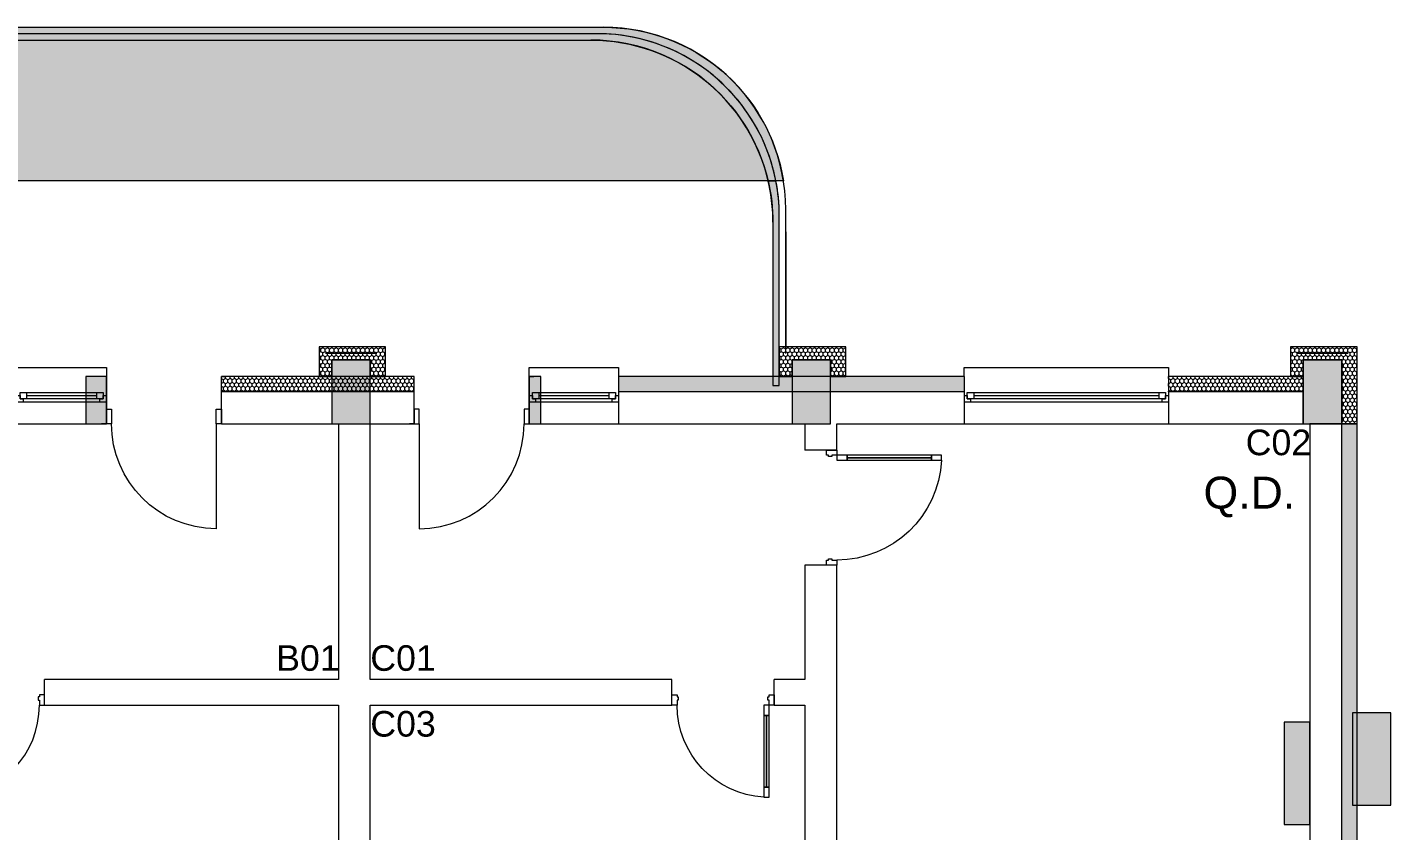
# Model space of a CAD drawing. Header units: feet. Extents: x 2795058 to 2880821, y -67651 to -26651.
# Drawn here: x 2824884 to 2835552, y -42040 to -35759 of the extents above; entities that cross this region are included whole.
import ezdxf

# ---------------------------------------------------------------- set-up
doc = ezdxf.new("R2010")
doc.units = ezdxf.units.FT
doc.header["$MEASUREMENT"] = 0
doc.layers.add('0_muret e jashtme', color=7, linetype='Continuous')
for name, color, linetype, lineweight in [('0_muret e jashtme_Pen_No__19', 255, 'Continuous', 0), ('Structural - Bearing_Pen_No__1', 7, 'Continuous', 0), ('Structural - Bearing_Pen_No__19', 255, 'Continuous', 0), ('Structural - Bearing_Pen_No__31', 171, 'Continuous', 0)]:
    doc.layers.add(name, color=color, linetype=linetype, lineweight=lineweight)
for name, color, linetype, lineweight, true_color in [('0_muret e jashtme_Pen_No__82', 7, 'Continuous', 0, 0xaaaaaa), ('ARCHICAD Doors_Pen_No__82', 7, 'Continuous', 0, 0xaaaaaa), ('ARCHICAD Windows_Pen_No__82', 7, 'Continuous', 0, 0xaaaaaa), ('Shell - Roof_Pen_No__82', 7, 'Continuous', 0, 0xaaaaaa), ('Structural - Bearing_Pen_No__3', 7, 'Continuous', 0, 0xff6600), ('Structural - Bearing_Pen_No__82', 7, 'Continuous', 0, 0xaaaaaa), ('Text blocks_Pen_No__62', 7, 'Continuous', 0, 0xaaaaaa), ('Text blocks_Pen_No__82', 7, 'Continuous', 0, 0xaaaaaa)]:
    doc.layers.add(name, color=color, linetype=linetype, lineweight=lineweight, true_color=true_color)
doc.styles.add('GENERATED_STYLE_1', font='arial.ttf')
pattern_1 = [(90, (2247653.822, -76424.967), (-34.6410162, 0), [20, -40]), (90, (2247636.502, -76394.967), (-34.6410162, 0), [20, -40]), (150, (2247653.822, -76404.967), (17.320508, 30), [20, -40]), (150, (2247619.18, -76404.967), (17.320508, 30), [20, -40]), (210, (2247653.822, -76424.967), (-17.320508, 30), [20, -40]), (210, (2247619.18, -76424.967), (-17.320508, 30), [20, -40])]

# ---------------------------------------------------------------- blocks, each defined once
blk = doc.blocks.new('Window 22_2')
at = {"layer": 'ARCHICAD Windows_Pen_No__82', "color": 253, "linetype": 'Continuous', "lineweight": 0, "true_color": 0xaaaaaa}
for p, q in [((-800, 150), (-800, 220)), ((-800, 220), (800, 220)), ((800, 220), (800, 150)), ((-800, 150), (-800, 30)), ((800, 150), (800, 30)), ((-800, 30), (-800, 0)), ((-800, 0), (-775, 0)), ((-800, 0), (-800, -50)), ((-800, 0), (-800, -50)), ((-775, 25), (-725, 25)), ((-775, -25), (-775, 25)), ((-775, 0), (-775, -25)), ((-725, 25), (725, 25)), ((-725, 25), (-725, -25)), ((-725, 25), (725, 25)), ((-725, 0), (725, 0)), ((725, -25), (725, 25)), ((725, 25), (775, 25)), ((775, 25), (775, -25)), ((775, -25), (775, 0)), ((775, 0), (800, 0)), ((800, 30), (800, 0)), ((800, 0), (800, -50)), ((800, 0), (800, -50)), ((-750, -50), (-800, -50)), ((-800, -50), (-800, -220)), ((-775, -25), (-750, -25)), ((-725, -25), (-775, -25)), ((-750, -25), (-750, -50)), ((750, -50), (-750, -50)), ((725, -25), (-725, -25)), ((775, -25), (725, -25)), ((750, -50), (750, -25)), ((750, -25), (775, -25)), ((800, -50), (750, -50)), ((800, -50), (800, -220)), ((-800, -220), (800, -220))]:
    blk.add_line(p, q, dxfattribs=at)
blk = doc.blocks.new('Window 22_6')
at = {"layer": 'ARCHICAD Windows_Pen_No__82', "color": 253, "linetype": 'Continuous', "lineweight": 0, "true_color": 0xaaaaaa}
for p, q in [((-350, 150), (-350, 220)), ((-350, 220), (350, 220)), ((350, 220), (350, 150)), ((-350, 150), (-350, 30)), ((350, 150), (350, 30)), ((-350, 30), (-350, 0)), ((-350, 0), (-325, 0)), ((-350, 0), (-350, -50)), ((-350, 0), (-350, -50)), ((-325, 25), (-275, 25)), ((-325, -25), (-325, 25)), ((-325, 0), (-325, -25)), ((-275, 25), (275, 25)), ((-275, 25), (-275, -25)), ((-275, 25), (275, 25)), ((-275, 0), (275, 0)), ((275, -25), (275, 25)), ((275, 25), (325, 25)), ((325, 25), (325, -25)), ((325, -25), (325, 0)), ((325, 0), (350, 0)), ((350, 30), (350, 0)), ((350, 0), (350, -50)), ((350, 0), (350, -50)), ((-300, -50), (-350, -50)), ((-350, -50), (-350, -220)), ((-325, -25), (-300, -25)), ((-275, -25), (-325, -25)), ((-300, -25), (-300, -50)), ((300, -50), (-300, -50)), ((275, -25), (-275, -25)), ((325, -25), (275, -25)), ((300, -50), (300, -25)), ((300, -25), (325, -25)), ((350, -50), (300, -50)), ((350, -50), (350, -220)), ((-350, -220), (350, -220))]:
    blk.add_line(p, q, dxfattribs=at)
blk = doc.blocks.new('Door 22')
at = {"layer": 'ARCHICAD Doors_Pen_No__82', "color": 253, "linetype": 'Continuous', "lineweight": 0, "true_color": 0xaaaaaa}
for p, q in [((410, 0), (410, 820)), ((-450, 0), (-487, 0)), ((-450, 0), (-487, 0)), ((-410, 0), (-450, 0)), ((-450, 0), (-450, -115)), ((-450, 0), (-450, -115)), ((-450, 0), (-450, -115)), ((-410, -115), (-410, 0)), ((450, 0), (410, 0)), ((410, 0), (410, -115)), ((450, -115), (450, 0)), ((450, 0), (450, -115)), ((450, 0), (450, -115)), ((450, 0), (487, 0)), ((450, 0), (487, 0)), ((-450, -115), (-410, -115)), ((-450, -115), (-450, -250)), ((-450, -115), (-450, -250)), ((410, -115), (450, -115)), ((450, -115), (450, -250)), ((450, -115), (450, -250)), ((-450, -250), (-450, -370)), ((-450, -250), (-450, -370)), ((450, -250), (450, -370)), ((450, -250), (450, -370)), ((-450, -370), (-487, -370)), ((-450, -370), (-487, -370)), ((450, -370), (487, -370)), ((450, -370), (487, -370))]:
    blk.add_line(p, q, dxfattribs=at)
blk.add_arc((410, 0), 820, 90, 180, dxfattribs=at)
blk = doc.blocks.new('Wall_4', base_point=(2819918, -38859))
at = {"layer": '0_muret e jashtme_Pen_No__82', "linetype": 'Continuous', "lineweight": 0, "true_color": 0xaaaaaa}
h = blk.add_hatch(dxfattribs=at)
h.set_pattern_fill('STYROFOAM_SM_INSULATION', color=253, style=0, pattern_type=2)
h.set_pattern_definition(pattern_1)
h.paths.add_polyline_path([(2826403, -38489), (2826403, -38609), (2827911, -38609), (2827911, -38489)])
h = blk.add_hatch(dxfattribs=at)
h.set_pattern_fill('STYROFOAM_SM_INSULATION', color=253, style=0, pattern_type=2)
h.set_pattern_definition(pattern_1)
h.paths.add_polyline_path([(2829511, -38609), (2832214, -38609), (2832214, -38489), (2829511, -38489)])
h = blk.add_hatch(dxfattribs=at)
h.set_pattern_fill('STYROFOAM_SM_INSULATION', color=253, style=0, pattern_type=2)
h.set_pattern_definition(pattern_1)
h.paths.add_polyline_path([(2833814, -38609), (2834868, -38609), (2834868, -38489), (2833814, -38489)])
at = {"layer": '0_muret e jashtme_Pen_No__82', "color": 253, "linetype": 'Continuous', "lineweight": 0, "true_color": 0xaaaaaa}
for p, q in [((2826403, -38489), (2826440, -38489)), ((2826403, -38609), (2826403, -38489)), ((2827911, -38489), (2827874, -38489)), ((2827911, -38609), (2827911, -38489)), ((2829511, -38489), (2829511, -38609)), ((2832214, -38489), (2832214, -38609)), ((2833814, -38489), (2833814, -38609)), ((2827911, -38609), (2826403, -38609)), ((2826403, -38744), (2826403, -38609)), ((2827911, -38744), (2827911, -38609)), ((2832214, -38609), (2829511, -38609)), ((2829511, -38609), (2829511, -38639)), ((2832214, -38609), (2832214, -38639)), ((2834868, -38609), (2833814, -38609)), ((2833814, -38609), (2833814, -38639)), ((2829511, -38639), (2829511, -38689)), ((2829511, -38689), (2829511, -38859)), ((2832214, -38639), (2832214, -38689)), ((2832214, -38689), (2832214, -38859)), ((2833814, -38639), (2833814, -38689)), ((2833814, -38689), (2833814, -38859)), ((2826403, -38859), (2826403, -38744)), ((2827911, -38859), (2827911, -38744)), ((2826403, -38859), (2826440, -38859)), ((2827911, -38859), (2827874, -38859))]:
    blk.add_line(p, q, dxfattribs=at)
at = {"layer": '0_muret e jashtme_Pen_No__82', "color": 253, "linetype": 'Continuous', "lineweight": 0, "true_color": 0xaaaaaa, "flags": 128}
for points in [[(2827911, -38489), (2826403, -38489)], [(2832214, -38489), (2829511, -38489)], [(2834868, -38489), (2833814, -38489)], [(2834868, -38859), (2834868, -38489)], [(2826403, -38859), (2827318, -38859)], [(2827568, -38859), (2827911, -38859)], [(2829511, -38859), (2830968, -38859)], [(2831218, -38859), (2832214, -38859)], [(2833814, -38859), (2834868, -38859)]]:
    blk.add_lwpolyline(points, dxfattribs=at)
at = {"layer": 'ARCHICAD Doors_Pen_No__82', "color": 253, "linetype": 'Continuous', "lineweight": 0, "true_color": 0xaaaaaa, "xscale": -1, "zscale": 1000, "rotation": 180}
blk.add_blockref('Door 22', (2825953, -38859), dxfattribs=at)
at = {"layer": 'ARCHICAD Doors_Pen_No__82', "color": 253, "linetype": 'Continuous', "lineweight": 0, "true_color": 0xaaaaaa, "zscale": 1000, "rotation": 180}
blk.add_blockref('Door 22', (2828361, -38859), dxfattribs=at)
at = {"layer": 'ARCHICAD Windows_Pen_No__82', "color": 253, "linetype": 'Continuous', "lineweight": 0, "true_color": 0xaaaaaa, "zscale": 1000}
for name, p in [('Window 22_6', (2825153, -38639)), ('Window 22_6', (2829161, -38639)), ('Window 22_2', (2833014, -38639))]:
    blk.add_blockref(name, p, dxfattribs=at)
blk = doc.blocks.new('Wall_6', base_point=(2834918, -38859))
at = {"layer": '0_muret e jashtme_Pen_No__82', "linetype": 'Continuous', "lineweight": 0, "true_color": 0xaaaaaa}
h = blk.add_hatch(dxfattribs=at)
h.set_pattern_fill('STYROFOAM_SM_INSULATION', color=253, style=0, pattern_type=2)
h.set_pattern_definition(pattern_1)
h.paths.add_polyline_path([(2835288, -42809), (2835288, -38859), (2835168, -38859), (2835168, -42809)])
at = {"layer": '0_muret e jashtme_Pen_No__82', "color": 253, "linetype": 'Continuous', "lineweight": 0, "true_color": 0xaaaaaa}
blk.add_line((2835168, -42809), (2835168, -38859), dxfattribs=at)
at = {"layer": '0_muret e jashtme_Pen_No__82', "color": 253, "linetype": 'Continuous', "lineweight": 0, "true_color": 0xaaaaaa, "flags": 128}
for points in [[(2834918, -38859), (2834918, -42509)], [(2835288, -38859), (2834918, -38859)], [(2835288, -42809), (2835288, -38859)], [(2834918, -42759), (2834918, -42809)], [(2835168, -42809), (2835288, -42809)]]:
    blk.add_lwpolyline(points, dxfattribs=at)
blk = doc.blocks.new('Storefront 22')
at = {"layer": 'ARCHICAD Doors_Pen_No__82', "color": 253, "linetype": 'Continuous', "lineweight": 0, "true_color": 0xaaaaaa}
for p, q in [((370, 740), (370, 820)), ((370, 820), (410, 820)), ((410, 820), (410, 740)), ((370, 740), (390, 740)), ((370, 80), (370, 740)), ((410, 740), (370, 740)), ((390, 740), (410, 740)), ((390, 80), (390, 740)), ((390, 740), (390, 80)), ((390, 740), (390, 80)), ((410, 740), (410, 80)), ((-450, 0), (-450, -80)), ((-410, 0), (-450, 0)), ((-450, 0), (-450, -80)), ((-450, 0), (-450, -80)), ((-410, -40), (-410, 0)), ((390, 80), (370, 80)), ((370, 0), (370, 80)), ((370, 80), (410, 80)), ((410, 0), (370, 0)), ((410, 80), (390, 80)), ((410, 80), (410, 0)), ((410, 0), (410, -40)), ((450, 0), (410, 0)), ((450, -80), (450, 0)), ((450, 0), (450, -80)), ((450, 0), (450, -80)), ((-450, -80), (-410, -80)), ((-450, -80), (-450, -250)), ((-400, -40), (-410, -40)), ((-410, -80), (-410, -65.4)), ((-410, -65.4), (-400, -65.4)), ((-400, -65.4), (-400, -40)), ((410, -40), (400, -40)), ((400, -40), (400, -65.4)), ((400, -65.4), (410, -65.4)), ((410, -65.4), (410, -80)), ((410, -80), (450, -80)), ((450, -80), (450, -250))]:
    blk.add_line(p, q, dxfattribs=at)
blk.add_arc((410, 0), 820, 92.79603, 180, dxfattribs=at)
blk = doc.blocks.new('Wall_8', base_point=(2830968, -38859))
at = {"layer": '0_muret e jashtme_Pen_No__82', "color": 253, "linetype": 'Continuous', "lineweight": 0, "true_color": 0xaaaaaa}
for p, q in [((2831138, -39064), (2830968, -39064)), ((2831218, -39064), (2831138, -39064)), ((2831138, -39964), (2830968, -39964)), ((2831218, -39964), (2831138, -39964))]:
    blk.add_line(p, q, dxfattribs=at)
at = {"layer": '0_muret e jashtme_Pen_No__82', "color": 253, "linetype": 'Continuous', "lineweight": 0, "true_color": 0xaaaaaa, "flags": 128}
for points in [[(2830968, -38859), (2830968, -39064)], [(2831218, -39064), (2831218, -38859)], [(2830968, -39964), (2830968, -40859)], [(2831218, -42509), (2831218, -39964)], [(2830968, -41059), (2830968, -42509)], [(2830968, -42759), (2830968, -44459)], [(2831218, -44459), (2831218, -42759)]]:
    blk.add_lwpolyline(points, dxfattribs=at)
at = {"layer": 'ARCHICAD Doors_Pen_No__82', "color": 253, "linetype": 'Continuous', "lineweight": 0, "true_color": 0xaaaaaa, "xscale": -1, "zscale": 1000, "rotation": 270}
blk.add_blockref('Storefront 22', (2831218, -39514), dxfattribs=at)
blk = doc.blocks.new('Wall_9', base_point=(2827318, -38859))
at = {"layer": '0_muret e jashtme_Pen_No__82', "color": 253, "linetype": 'Continuous', "lineweight": 0, "true_color": 0xaaaaaa, "flags": 128}
for points in [[(2827318, -38859), (2827318, -40859)], [(2827568, -40859), (2827568, -38859)], [(2827318, -41059), (2827318, -42509)], [(2827568, -42509), (2827568, -41059)]]:
    blk.add_lwpolyline(points, dxfattribs=at)
blk = doc.blocks.new('Storefront 22_3')
at = {"layer": 'ARCHICAD Doors_Pen_No__82', "color": 253, "linetype": 'Continuous', "lineweight": 0, "true_color": 0xaaaaaa}
for p, q in [((320, 640), (320, 720)), ((320, 720), (360, 720)), ((360, 720), (360, 640)), ((320, 640), (340, 640)), ((320, 80), (320, 640)), ((360, 640), (320, 640)), ((340, 640), (360, 640)), ((340, 80), (340, 640)), ((340, 640), (340, 80)), ((340, 640), (340, 80)), ((360, 640), (360, 80)), ((-400, 0), (-400, -80)), ((-360, 0), (-400, 0)), ((-400, 0), (-400, -80)), ((-400, 0), (-400, -80)), ((-360, -40), (-360, 0)), ((340, 80), (320, 80)), ((320, 0), (320, 80)), ((320, 80), (360, 80)), ((360, 0), (320, 0)), ((360, 80), (340, 80)), ((360, 80), (360, 0)), ((360, 0), (360, -40)), ((400, 0), (360, 0)), ((400, -80), (400, 0)), ((400, 0), (400, -80)), ((400, 0), (400, -80)), ((-400, -80), (-360, -80)), ((-400, -80), (-400, -200)), ((-350, -40), (-360, -40)), ((-360, -80), (-360, -65.4)), ((-360, -65.4), (-350, -65.4)), ((-350, -65.4), (-350, -40)), ((360, -40), (350, -40)), ((350, -40), (350, -65.4)), ((350, -65.4), (360, -65.4)), ((360, -65.4), (360, -80)), ((360, -80), (400, -80)), ((400, -80), (400, -200))]:
    blk.add_line(p, q, dxfattribs=at)
blk.add_arc((360, 0), 720, 93.18474, 180, dxfattribs=at)
blk = doc.blocks.new('Wall_11', base_point=(2830968, -40859))
at = {"layer": '0_muret e jashtme_Pen_No__82', "color": 253, "linetype": 'Continuous', "lineweight": 0, "true_color": 0xaaaaaa}
for p, q in [((2824219, -40979), (2824219, -40859)), ((2825019, -40979), (2825019, -40859)), ((2829928, -40979), (2829928, -40859)), ((2830728, -40979), (2830728, -40859)), ((2824219, -41059), (2824219, -40979)), ((2825019, -41059), (2825019, -40979)), ((2829928, -41059), (2829928, -40979)), ((2830728, -41059), (2830728, -40979))]:
    blk.add_line(p, q, dxfattribs=at)
at = {"layer": '0_muret e jashtme_Pen_No__82', "color": 253, "linetype": 'Continuous', "lineweight": 0, "true_color": 0xaaaaaa, "flags": 128}
for points in [[(2824219, -40859), (2823968, -40859)], [(2827318, -40859), (2825019, -40859)], [(2829928, -40859), (2827568, -40859)], [(2830968, -40859), (2830728, -40859)], [(2823968, -41059), (2824219, -41059)], [(2825019, -41059), (2827318, -41059)], [(2827568, -41059), (2829928, -41059)], [(2830728, -41059), (2830968, -41059)]]:
    blk.add_lwpolyline(points, dxfattribs=at)
at = {"layer": 'ARCHICAD Doors_Pen_No__82', "color": 253, "linetype": 'Continuous', "lineweight": 0, "true_color": 0xaaaaaa, "zscale": 1000, "rotation": 180}
blk.add_blockref('Storefront 22_3', (2824619, -41059), dxfattribs=at)
at = {"layer": 'ARCHICAD Doors_Pen_No__82', "color": 253, "linetype": 'Continuous', "lineweight": 0, "true_color": 0xaaaaaa, "xscale": -1, "zscale": 1000, "rotation": 180}
blk.add_blockref('Storefront 22_3', (2830328, -41059), dxfattribs=at)

msp = doc.modelspace()

# ---------------------------------------------------------------- hatches: boundary and pattern name
at = {"layer": '0_muret e jashtme_Pen_No__19', "linetype": 'Continuous', "lineweight": 0}
for points in [[(2827568.173, -38858.549), (2827568.173, -38358.549), (2827268.173, -38358.549), (2827268.173, -38858.549)], [(2831168.173, -38858.549), (2831168.173, -38358.549), (2830868.173, -38358.549), (2830868.173, -38858.549)], [(2835168.173, -38858.549), (2835168.173, -38358.549), (2834868.173, -38358.549), (2834868.173, -38858.549)]]:
    msp.add_hatch(color=255, dxfattribs=at).paths.add_polyline_path(points)
at = {"layer": '0_muret e jashtme_Pen_No__82', "linetype": 'Continuous', "lineweight": 0, "true_color": 0xaaaaaa}
h = msp.add_hatch(dxfattribs=at)
h.set_pattern_fill('STYROFOAM_SM_INSULATION', color=253, style=0, pattern_type=2)
h.set_pattern_definition(pattern_1)
h.paths.add_polyline_path([(2827688.173, -38488.549), (2827688.173, -38258.069), (2827168.173, -38258.069), (2827168.173, -38488.549), (2827268.173, -38488.549), (2827268.173, -38358.549), (2827568.173, -38358.549), (2827568.173, -38488.549)])
h = msp.add_hatch(dxfattribs=at)
h.set_pattern_fill('STYROFOAM_SM_INSULATION', color=253, style=0, pattern_type=2)
h.set_pattern_definition(pattern_1)
h.paths.add_polyline_path([(2831288.173, -38488.549), (2831288.173, -38258.069), (2830768.173, -38258.069), (2830768.173, -38488.549), (2830868.173, -38488.549), (2830868.173, -38358.549), (2831168.173, -38358.549), (2831168.173, -38488.549)])
h = msp.add_hatch(dxfattribs=at)
h.set_pattern_fill('STYROFOAM_SM_INSULATION', color=253, style=0, pattern_type=2)
h.set_pattern_definition(pattern_1)
h.paths.add_polyline_path([(2835288.173, -38858.549), (2835288.173, -38258.069), (2834768.173, -38258.069), (2834768.173, -38488.549), (2834868.173, -38488.549), (2834868.173, -38358.549), (2835168.173, -38358.549), (2835168.173, -38858.549)])
at = {"layer": 'Structural - Bearing_Pen_No__19', "linetype": 'Continuous', "lineweight": 0, "true_color": 0xffffff}
for points in [[(2819618.173, -35758.549), (2829393.623, -35758.549, -0.36857605), (2830800.364, -36958.549), (2819618.173, -36958.549)], [(2830741.466, -36958.549, 0.017949025), (2830718.173, -36858.994, 0.26584419), (2829717.728, -35858.549, 0.06653026), (2829343.623, -35808.549), (2819668.173, -35808.549), (2819668.173, -35858.549), (2829293.623, -35858.549, -0.348387865), (2830680.71, -36958.549)], [(2830768.173, -37233.099, 0.048523291), (2830741.466, -36958.549), (2830680.71, -36958.549, -0.057524509), (2830718.173, -37283.099), (2830718.173, -38558.549), (2830768.173, -38558.549)]]:
    msp.add_hatch(color=7, dxfattribs=at).paths.add_polyline_path(points)
at = {"layer": 'Structural - Bearing_Pen_No__19', "linetype": 'Continuous', "lineweight": 0}
for points in [[(2825343.016, -38858.549), (2825503.386, -38858.549), (2825503.386, -38488.549), (2825343.016, -38488.549)], [(2828810.664, -38858.549), (2828901.148, -38858.549), (2828901.148, -38488.549), (2828810.664, -38488.549)]]:
    msp.add_hatch(color=255, dxfattribs=at).paths.add_polyline_path(points)
at = {"layer": 'Structural - Bearing_Pen_No__3', "linetype": 'Continuous', "lineweight": 0, "true_color": 0xff6600}
msp.add_hatch(color=30, dxfattribs=at).paths.add_polyline_path([(2834918.173, -41991.556), (2834918.173, -41191.556), (2834718.173, -41191.556), (2834718.173, -41991.556)])
at = {"layer": 'Structural - Bearing_Pen_No__31', "linetype": 'Continuous', "lineweight": 0}
msp.add_hatch(color=171, dxfattribs=at).paths.add_polyline_path([(2835552.026, -41839.248), (2835552.026, -41119.248), (2835252.026, -41119.248), (2835252.026, -41839.248)])

# ---------------------------------------------------------------- linework, layer by layer
at = {"layer": '0_muret e jashtme_Pen_No__82', "color": 253, "linetype": 'Continuous', "lineweight": 0, "true_color": 0xaaaaaa, "flags": 128}
for points in [[(2827688.173, -38488.549), (2827688.173, -38258.069), (2827168.173, -38258.069), (2827168.173, -38488.549), (2827268.173, -38488.549), (2827268.173, -38358.549), (2827568.173, -38358.549), (2827568.173, -38488.549)], [(2831288.173, -38488.549), (2831288.173, -38258.069), (2830768.173, -38258.069), (2830768.173, -38488.549), (2830868.173, -38488.549), (2830868.173, -38358.549), (2831168.173, -38358.549), (2831168.173, -38488.549)], [(2835288.173, -38858.549), (2835288.173, -38258.069), (2834768.173, -38258.069), (2834768.173, -38488.549), (2834868.173, -38488.549), (2834868.173, -38358.549), (2835168.173, -38358.549), (2835168.173, -38858.549)], [(2827568.173, -38858.549), (2827568.173, -38358.549), (2827268.173, -38358.549), (2827268.173, -38858.549)], [(2831168.173, -38858.549), (2831168.173, -38358.549), (2830868.173, -38358.549), (2830868.173, -38858.549)], [(2835168.173, -38858.549), (2835168.173, -38358.549), (2834868.173, -38358.549), (2834868.173, -38858.549)]]:
    msp.add_lwpolyline(points, close=True, dxfattribs=at)
at = {"layer": 'Shell - Roof_Pen_No__82', "color": 253, "linetype": 'Continuous', "lineweight": 0, "true_color": 0xaaaaaa}
for p, q in [((2823618.173, -35758.549), (2829393.623, -35758.549)), ((2830818.173, -38308.549), (2830818.173, -37183.099)), ((2830818.173, -37358.069), (2830818.173, -38258.069)), ((2827618.173, -38308.549), (2827218.173, -38308.549)), ((2835218.173, -38308.549), (2834818.173, -38308.549))]:
    msp.add_line(p, q, dxfattribs=at)
for centre in [(2829343.623, -37233.099), (2829393.623, -37183.099), (2829293.623, -37283.099)]:
    msp.add_arc(centre, 1424.55, 0, 90, dxfattribs=at)
at = {"layer": 'Structural - Bearing_Pen_No__1', "color": 7, "linetype": 'Continuous', "lineweight": 0, "flags": 128}
for points in [[(2825343.016, -38858.549), (2825503.386, -38858.549), (2825503.386, -38488.549), (2825343.016, -38488.549)], [(2835552.026, -41839.248), (2835552.026, -41119.248), (2835252.026, -41119.248), (2835252.026, -41839.248)], [(2834918.173, -41991.556), (2834918.173, -41191.556), (2834718.173, -41191.556), (2834718.173, -41991.556)]]:
    msp.add_lwpolyline(points, close=True, dxfattribs=at)
at = {"layer": 'Structural - Bearing_Pen_No__82', "color": 253, "linetype": 'Continuous', "lineweight": 0, "true_color": 0xaaaaaa, "flags": 128}
for points in [[(2819618.173, -35758.549), (2829393.623, -35758.549, -0.36857605), (2830800.364, -36958.549), (2819618.173, -36958.549)], [(2830741.466, -36958.549, 0.017949025), (2830718.173, -36858.994, 0.26584419), (2829717.728, -35858.549, 0.06653026), (2829343.623, -35808.549), (2819668.173, -35808.549), (2819668.173, -35858.549), (2829293.623, -35858.549, -0.348387865), (2830680.71, -36958.549)], [(2830768.173, -37233.099, 0.048523291), (2830741.466, -36958.549), (2830680.71, -36958.549, -0.057524509), (2830718.173, -37283.099), (2830718.173, -38558.549), (2830768.173, -38558.549)]]:
    msp.add_lwpolyline(points, format="xyb", close=True, dxfattribs=at)
msp.add_lwpolyline([(2828810.664, -38858.549), (2828901.148, -38858.549), (2828901.148, -38488.549), (2828810.664, -38488.549)], close=True, dxfattribs=at)

# ---------------------------------------------------------------- block references
at = {"layer": '0_muret e jashtme', "color": 7, "lineweight": 0}
for name, p in [('Wall_4', (2819918.173, -38858.549)), ('Wall_9', (2827318.173, -38858.549)), ('Wall_8', (2830968.173, -38858.549)), ('Wall_6', (2834918.173, -38858.549)), ('Wall_11', (2830968.173, -40858.549))]:
    msp.add_blockref(name, p, dxfattribs=at)

# ---------------------------------------------------------------- texts
at = {"layer": 'Text blocks_Pen_No__62', "color": 253, "linetype": 'Continuous', "lineweight": 0, "true_color": 0xaaaaaa, "insert": (2834087.055, -39271.941), "char_height": 250, "attachment_point": 1, "style": 'GENERATED_STYLE_1'}
msp.add_mtext('\\A1;{\\pql;\\fArial|b0|i0|c0|p34;Q.D.}', dxfattribs=at)
at = {"layer": 'Text blocks_Pen_No__82', "color": 253, "linetype": 'Continuous', "lineweight": 0, "true_color": 0xaaaaaa, "char_height": 200, "attachment_point": 1, "style": 'GENERATED_STYLE_1'}
for s, insert in [('\\A1;{\\pql;\\fArial|b0|i0|c0|p34;C0\\fArial|b0|i0|c0|p34;2}', (2834417.143, -38904.264)), ('\\A1;{\\pql;\\fArial|b0|i0|c0|p34;B\\fArial|b0|i0|c0|p34;01}', (2826831.772, -40589.978)), ('\\A1;{\\pql;\\fArial|b0|i0|c0|p34;C\\fArial|b0|i0|c0|p34;01}', (2827568.173, -40589.978)), ('\\A1;{\\pql;\\fArial|b0|i0|c0|p34;C0\\fArial|b0|i0|c0|p34;3}', (2827568.173, -41104.264))]:
    msp.add_mtext(s, dxfattribs=dict(at, insert=insert))

doc.saveas('drawing.dxf')
